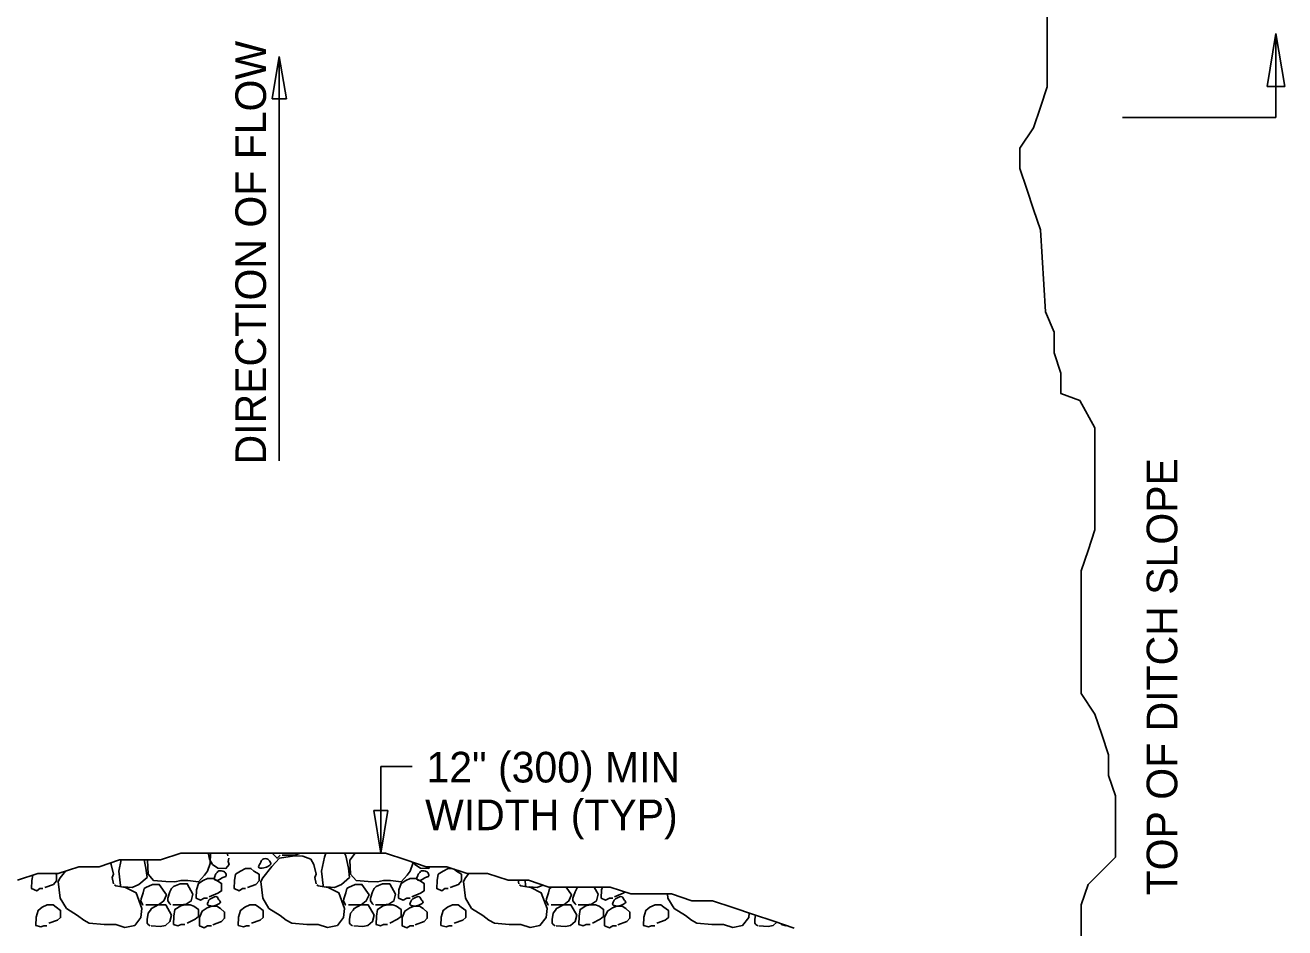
# Model space of a CAD drawing. Extents: x 1.3 to 16.4, y 0.2 to 9.7.
# Drawn here: x 4.397 to 8.097, y 2.755 to 5.405 of the extents above; entities that cross this region are included whole.
import ezdxf

# ---------------------------------------------------------------- set-up
doc = ezdxf.new("R2010")
doc.units = 0
for name, color, linetype in [('SD_P_Dimension Lines', 7, 'Continuous'), ('SD_P_Dimension Text', 7, 'Continuous'), ('SD_P_Prop Object Lines', 7, 'Continuous')]:
    doc.layers.add(name, color=color, linetype=linetype)

msp = doc.modelspace()

# ---------------------------------------------------------------- linework, layer by layer
at = {"layer": 'SD_P_Dimension Lines'}
for p, q in [((8.0711, 5.3807), (8.0451, 5.2247)), ((8.0711, 5.3807), (8.0711, 5.1337)), ((8.0971, 5.2247), (8.0711, 5.3807)), ((5.1434, 5.3132), (5.1224, 5.1882)), ((5.1434, 5.3132), (5.1434, 4.1252)), ((5.1644, 5.1882), (5.1434, 5.3132)), ((8.0451, 5.2247), (8.0971, 5.2247)), ((5.1224, 5.1882), (5.1644, 5.1882)), ((8.0711, 5.1337), (7.6201, 5.1337)), ((5.4417, 3.2281), (5.4417, 2.974)), ((5.4417, 3.2281), (5.5334, 3.2281)), ((5.4207, 3.0991), (5.4417, 2.974)), ((5.4627, 3.0991), (5.4207, 3.0991)), ((5.4417, 2.974), (5.4627, 3.0991))]:
    msp.add_line(p, q, dxfattribs=at)
at = {"layer": 'SD_P_Prop Object Lines'}
for points in [[(7.4393, 4.383), (7.4193, 4.4431), (7.4193, 4.5031), (7.3944, 4.5632), (7.3792, 4.8034), (7.3592, 4.8634), (7.3392, 4.9235), (7.3192, 4.9835), (7.3192, 5.0436), (7.3592, 5.1036), (7.3792, 5.1637), (7.3993, 5.2238), (7.3993, 5.2838), (7.3993, 5.3439), (7.3993, 5.4039), (7.3993, 5.464)], [(7.4993, 2.7016), (7.4993, 2.7616), (7.4993, 2.8217), (7.5194, 2.8817), (7.5594, 2.9218), (7.5994, 2.9618), (7.5994, 3.0218), (7.5994, 3.0819), (7.5994, 3.142), (7.5794, 3.202), (7.5794, 3.2621), (7.5594, 3.3221), (7.5394, 3.3822), (7.4993, 3.4422), (7.4993, 3.5023), (7.4993, 3.5623), (7.4993, 3.6224), (7.4993, 3.6824), (7.4993, 3.7425), (7.4993, 3.8025), (7.5194, 3.8626), (7.5394, 3.9226), (7.5394, 3.9827), (7.5394, 4.0427), (7.5394, 4.1028), (7.5394, 4.1628), (7.5394, 4.2229), (7.4945, 4.303), (7.4393, 4.323), (7.4393, 4.383)], [(4.374, 2.894), (4.4341, 2.914), (4.4941, 2.914), (4.5542, 2.934), (4.6142, 2.934), (4.6743, 2.954), (4.7343, 2.954), (4.7944, 2.954), (4.8544, 2.974), (4.9145, 2.974), (4.9745, 2.974), (5.0346, 2.974), (5.0946, 2.974), (5.1547, 2.974), (5.2147, 2.974), (5.2748, 2.974), (5.3349, 2.974), (5.3949, 2.974), (5.455, 2.974), (5.515, 2.954), (5.5751, 2.934), (5.6351, 2.934), (5.6952, 2.914), (5.7552, 2.914), (5.8153, 2.894), (5.8753, 2.894), (5.9354, 2.874), (5.9954, 2.874), (6.0555, 2.874), (6.1155, 2.874), (6.1756, 2.8539), (6.2356, 2.8539), (6.2957, 2.8539), (6.3557, 2.8339), (6.4158, 2.8339), (6.4758, 2.8139), (6.5359, 2.7939), (6.5959, 2.7739), (6.656, 2.7539)], [(4.8748, 2.8937), (4.9058, 2.8897), (4.9238, 2.9087), (4.9328, 2.9207), (4.9408, 2.9437), (4.9415, 2.974)], [(4.9371, 2.974), (4.9358, 2.9707), (4.9388, 2.9557), (4.9468, 2.9407), (4.9628, 2.9297), (4.9868, 2.9287), (4.9958, 2.9407), (4.9928, 2.9497), (4.9948, 2.9587)], [(4.9918, 2.9657), (4.9902, 2.974)], [(5.2519, 2.8837), (5.2479, 2.9027), (5.2519, 2.9117), (5.2449, 2.9407), (5.2359, 2.9557), (5.2129, 2.9647), (5.1879, 2.9657), (5.1439, 2.9587), (5.1219, 2.9347), (5.0949, 2.9017), (5.0889, 2.8907), (5.0949, 2.8417), (5.1129, 2.8117), (5.1459, 2.7907), (5.1639, 2.7767), (5.1799, 2.7677), (5.2239, 2.7647), (5.2579, 2.7647), (5.2849, 2.7557), (5.3139, 2.7617), (5.3319, 2.7847), (5.3349, 2.8117), (5.3179, 2.8577), (5.2869, 2.8727), (5.2579, 2.8777), (5.2539, 2.8807)], [(5.1223, 2.974), (5.1369, 2.9587), (5.1459, 2.9677)], [(5.1519, 2.9677), (5.1889, 2.9677), (5.2057, 2.974)], [(5.28, 2.974), (5.2759, 2.9617), (5.2669, 2.9207), (5.2719, 2.8787), (5.2729, 2.8747)], [(5.2819, 2.8747), (5.3059, 2.8727), (5.3259, 2.8817), (5.3499, 2.9027), (5.3469, 2.9297), (5.3389, 2.9657), (5.3349, 2.974)], [(5.3667, 2.974), (5.3509, 2.9527), (5.3529, 2.9117), (5.3689, 2.8937), (5.4049, 2.8907), (5.4319, 2.8897), (5.4499, 2.8937), (5.4699, 2.8937)], [(4.6568, 2.8837), (4.6528, 2.9027), (4.6568, 2.9117), (4.6498, 2.9407), (4.6472, 2.945)], [(4.6791, 2.954), (4.6718, 2.9207), (4.6768, 2.8787), (4.6778, 2.8747)], [(4.6868, 2.8747), (4.7108, 2.8727), (4.7308, 2.8817), (4.7548, 2.9027), (4.7518, 2.9297), (4.7464, 2.954)], [(4.7568, 2.954), (4.7558, 2.9527), (4.7578, 2.9117), (4.7738, 2.8937), (4.8098, 2.8907), (4.8368, 2.8897), (4.8548, 2.8937), (4.8748, 2.8937)], [(5.0499, 2.8727), (5.0749, 2.8817), (5.0839, 2.8927), (5.0839, 2.9117), (5.0689, 2.9207), (5.0599, 2.9287), (5.0439, 2.9287), (5.0299, 2.9207), (5.0149, 2.9117), (5.0119, 2.8937), (5.0109, 2.8697), (5.0259, 2.8627), (5.0349, 2.8697), (5.0439, 2.8697)], [(5.4699, 2.8937), (5.5009, 2.8897), (5.5189, 2.9087), (5.5279, 2.9207), (5.5359, 2.9437), (5.536, 2.947)], [(5.5391, 2.946), (5.5419, 2.9407), (5.5579, 2.9297), (5.5819, 2.9287), (5.5859, 2.934)], [(5.651, 2.9287), (5.6391, 2.9287), (5.6251, 2.9207), (5.6101, 2.9117), (5.6071, 2.8937), (5.6061, 2.8697), (5.6211, 2.8627), (5.6301, 2.8697), (5.6391, 2.8697)], [(5.6451, 2.8727), (5.6701, 2.8817), (5.6791, 2.8927), (5.6791, 2.9117), (5.6641, 2.9207), (5.6575, 2.9265)], [(4.4193, 2.9091), (4.4168, 2.8937), (4.4158, 2.8697), (4.4308, 2.8627), (4.4398, 2.8697), (4.4488, 2.8697)], [(4.4548, 2.8727), (4.4798, 2.8817), (4.4888, 2.8927), (4.4888, 2.9117), (4.485, 2.914)], [(4.5157, 2.9212), (4.4998, 2.9017), (4.4938, 2.8907), (4.4998, 2.8417), (4.5178, 2.8117), (4.5508, 2.7907), (4.5688, 2.7767), (4.5848, 2.7677), (4.6288, 2.7647), (4.6628, 2.7647), (4.6898, 2.7557), (4.7188, 2.7617), (4.7368, 2.7847), (4.7398, 2.8117), (4.7228, 2.8577), (4.6918, 2.8727), (4.6628, 2.8777), (4.6588, 2.8807)], [(4.9378, 2.8457), (4.9628, 2.8567), (4.9738, 2.8627), (4.9738, 2.8847), (4.9598, 2.8937), (4.9498, 2.8997), (4.9328, 2.8997), (4.9198, 2.8937), (4.9058, 2.8847), (4.8998, 2.8657), (4.8988, 2.8417), (4.9118, 2.8357), (4.9228, 2.8417), (4.9328, 2.8417)], [(5.5329, 2.8457), (5.5579, 2.8567), (5.5689, 2.8627), (5.5689, 2.8847), (5.5549, 2.8937), (5.5449, 2.8997), (5.5279, 2.8997), (5.5149, 2.8937), (5.5009, 2.8847), (5.4949, 2.8657), (5.4939, 2.8417), (5.5069, 2.8357), (5.5179, 2.8417), (5.5279, 2.8417)], [(5.7001, 2.914), (5.6901, 2.9017), (5.6841, 2.8907), (5.6901, 2.8417), (5.7081, 2.8117), (5.7411, 2.7907), (5.7591, 2.7767), (5.7751, 2.7677), (5.8191, 2.7647), (5.8531, 2.7647), (5.8801, 2.7557), (5.9091, 2.7617), (5.9271, 2.7847), (5.9301, 2.8117), (5.9131, 2.8577), (5.8821, 2.8727), (5.8531, 2.8777), (5.8491, 2.8807)], [(5.8471, 2.8837), (5.8449, 2.894)], [(5.8652, 2.894), (5.8671, 2.8787), (5.8681, 2.8747)], [(4.7518, 2.8217), (4.7758, 2.8217), (4.7888, 2.8217), (4.8038, 2.8337), (4.8118, 2.8517), (4.7908, 2.8817), (4.7818, 2.8817), (4.7708, 2.8817), (4.7518, 2.8727), (4.7468, 2.8697), (4.7438, 2.8577), (4.7378, 2.8397), (4.7368, 2.8327), (4.7428, 2.8217), (4.7438, 2.8217)], [(4.8308, 2.8217), (4.8538, 2.8217), (4.8698, 2.8237), (4.8848, 2.8337), (4.8898, 2.8537), (4.8728, 2.8837), (4.8608, 2.8837), (4.8518, 2.8837), (4.8328, 2.8757), (4.8268, 2.8697), (4.8218, 2.8597), (4.8158, 2.8417), (4.8158, 2.8337), (4.8218, 2.8247), (4.8248, 2.8217)], [(5.3469, 2.8217), (5.3709, 2.8217), (5.3839, 2.8217), (5.3989, 2.8337), (5.4069, 2.8517), (5.3859, 2.8817), (5.3769, 2.8817), (5.3659, 2.8817), (5.3469, 2.8727), (5.3419, 2.8697), (5.3389, 2.8577), (5.3329, 2.8397), (5.3319, 2.8327), (5.3379, 2.8217), (5.3389, 2.8217)], [(5.4259, 2.8217), (5.4489, 2.8217), (5.4649, 2.8237), (5.4799, 2.8337), (5.4849, 2.8537), (5.4679, 2.8837), (5.4559, 2.8837), (5.4469, 2.8837), (5.4279, 2.8757), (5.4219, 2.8697), (5.4169, 2.8597), (5.4109, 2.8417), (5.4109, 2.8337), (5.4169, 2.8247), (5.4199, 2.8217)], [(5.8771, 2.8747), (5.9011, 2.8727), (5.9173, 2.88)], [(5.9447, 2.874), (5.9421, 2.8727), (5.9371, 2.8697), (5.9341, 2.8577), (5.9281, 2.8397), (5.9271, 2.8327), (5.9331, 2.8217), (5.9341, 2.8217)], [(5.9421, 2.8217), (5.9661, 2.8217), (5.9791, 2.8217), (5.9941, 2.8337), (6.0021, 2.8517), (5.9865, 2.874)], [(6.0213, 2.874), (6.0171, 2.8697), (6.0121, 2.8597), (6.0061, 2.8417), (6.0061, 2.8337), (6.0121, 2.8247), (6.0151, 2.8217)], [(6.0211, 2.8217), (6.0441, 2.8217), (6.0601, 2.8237), (6.0751, 2.8337), (6.0801, 2.8537), (6.0686, 2.874)], [(6.0927, 2.874), (6.0901, 2.8657), (6.0891, 2.8417), (6.1021, 2.8357), (6.1131, 2.8417), (6.1231, 2.8417)], [(6.1281, 2.8457), (6.1531, 2.8567), (6.1585, 2.8596)], [(6.2837, 2.8539), (6.2852, 2.8417), (6.3032, 2.8117), (6.3362, 2.7907), (6.3542, 2.7767), (6.3702, 2.7677), (6.4142, 2.7647), (6.4482, 2.7647), (6.4752, 2.7557), (6.5042, 2.7617), (6.5222, 2.7847), (6.5237, 2.798)], [(4.4668, 2.7677), (4.4918, 2.7767), (4.5008, 2.7847), (4.5008, 2.8057), (4.4878, 2.8147), (4.4788, 2.8217), (4.4618, 2.8217), (4.4468, 2.8147), (4.4348, 2.8057), (4.4288, 2.7857), (4.4278, 2.7617), (4.4428, 2.7577), (4.4518, 2.7607), (4.4608, 2.7607)], [(4.7668, 2.7607), (4.7938, 2.7587), (4.8088, 2.7617), (4.8218, 2.7727), (4.8268, 2.7917), (4.8098, 2.8217), (4.7978, 2.8217), (4.7878, 2.8217), (4.7678, 2.8117), (4.7648, 2.8067), (4.7578, 2.7977), (4.7548, 2.7787), (4.7548, 2.7677), (4.7578, 2.7647), (4.7638, 2.7607)], [(4.8728, 2.7677), (4.8958, 2.7797), (4.9058, 2.7877), (4.9058, 2.8087), (4.8928, 2.8177), (4.8818, 2.8217), (4.8658, 2.8217), (4.8538, 2.8187), (4.8368, 2.8087), (4.8338, 2.7887), (4.8328, 2.7647), (4.8458, 2.7607), (4.8548, 2.7647), (4.8658, 2.7647)], [(4.9478, 2.7637), (4.9738, 2.7727), (4.9828, 2.7827), (4.9828, 2.8007), (4.9708, 2.8117), (4.9598, 2.8177), (4.9448, 2.8177), (4.9318, 2.8127), (4.9168, 2.8037), (4.9088, 2.7847), (4.9088, 2.7607), (4.9228, 2.7547), (4.9328, 2.7607), (4.9438, 2.7607)], [(5.0619, 2.7677), (5.0869, 2.7767), (5.0959, 2.7847), (5.0959, 2.8057), (5.0829, 2.8147), (5.0739, 2.8217), (5.0569, 2.8217), (5.0419, 2.8147), (5.0299, 2.8057), (5.0239, 2.7857), (5.0229, 2.7617), (5.0379, 2.7577), (5.0469, 2.7607), (5.0559, 2.7607)], [(5.3619, 2.7607), (5.3889, 2.7587), (5.4039, 2.7617), (5.4169, 2.7727), (5.4219, 2.7917), (5.4049, 2.8217), (5.3929, 2.8217), (5.3829, 2.8217), (5.3629, 2.8117), (5.3599, 2.8067), (5.3529, 2.7977), (5.3499, 2.7787), (5.3499, 2.7677), (5.3529, 2.7647), (5.3589, 2.7607)], [(5.4679, 2.7677), (5.4909, 2.7797), (5.5009, 2.7877), (5.5009, 2.8087), (5.4879, 2.8177), (5.4769, 2.8217), (5.4609, 2.8217), (5.4489, 2.8187), (5.4319, 2.8087), (5.4289, 2.7887), (5.4279, 2.7647), (5.4409, 2.7607), (5.4499, 2.7647), (5.4609, 2.7647)], [(5.5429, 2.7637), (5.5689, 2.7727), (5.5779, 2.7827), (5.5779, 2.8007), (5.5659, 2.8117), (5.5549, 2.8177), (5.5399, 2.8177), (5.5269, 2.8127), (5.5119, 2.8037), (5.5039, 2.7847), (5.5039, 2.7607), (5.5179, 2.7547), (5.5279, 2.7607), (5.5389, 2.7607)], [(5.6571, 2.7677), (5.6821, 2.7767), (5.6911, 2.7847), (5.6911, 2.8057), (5.6781, 2.8147), (5.6691, 2.8217), (5.6521, 2.8217), (5.6371, 2.8147), (5.6251, 2.8057), (5.6191, 2.7857), (5.6181, 2.7617), (5.6331, 2.7577), (5.6421, 2.7607), (5.6511, 2.7607)], [(5.9571, 2.7607), (5.9841, 2.7587), (5.9991, 2.7617), (6.0121, 2.7727), (6.0171, 2.7917), (6.0001, 2.8217), (5.9881, 2.8217), (5.9781, 2.8217), (5.9581, 2.8117), (5.9551, 2.8067), (5.9481, 2.7977), (5.9451, 2.7787), (5.9451, 2.7677), (5.9481, 2.7647), (5.9541, 2.7607)], [(6.0631, 2.7677), (6.0861, 2.7797), (6.0961, 2.7877), (6.0961, 2.8087), (6.0831, 2.8177), (6.0721, 2.8217), (6.0561, 2.8217), (6.0441, 2.8187), (6.0271, 2.8087), (6.0241, 2.7887), (6.0231, 2.7647), (6.0361, 2.7607), (6.0451, 2.7647), (6.0561, 2.7647)], [(6.1381, 2.7637), (6.1641, 2.7727), (6.1731, 2.7827), (6.1731, 2.8007), (6.1611, 2.8117), (6.1501, 2.8177), (6.1351, 2.8177), (6.1221, 2.8127), (6.1071, 2.8037), (6.0991, 2.7847), (6.0991, 2.7607), (6.1131, 2.7547), (6.1231, 2.7607), (6.1341, 2.7607)], [(6.2522, 2.7677), (6.2772, 2.7767), (6.2862, 2.7847), (6.2862, 2.8057), (6.2732, 2.8147), (6.2642, 2.8217), (6.2472, 2.8217), (6.2322, 2.8147), (6.2202, 2.8057), (6.2142, 2.7857), (6.2132, 2.7617), (6.2282, 2.7577), (6.2372, 2.7607), (6.2462, 2.7607)], [(6.5423, 2.7918), (6.5402, 2.7787), (6.5402, 2.7677), (6.5432, 2.7647), (6.5492, 2.7607)], [(6.5522, 2.7607), (6.5792, 2.7587), (6.5942, 2.7617), (6.605, 2.7708)], [(6.6183, 2.7664), (6.6182, 2.7647), (6.6312, 2.7607), (6.633, 2.7615)]]:
    msp.add_lwpolyline(points, dxfattribs=at)
for points in [[(5.0869, 2.9437), (5.0889, 2.9477), (5.0949, 2.9557), (5.1099, 2.9557), (5.1159, 2.9497), (5.1189, 2.9437), (5.1099, 2.9347), (5.0929, 2.9297), (5.0829, 2.9317), (5.0869, 2.9437)], [(4.9528, 2.9077), (4.9588, 2.9147), (4.9628, 2.9197), (4.9778, 2.9207), (4.9858, 2.9147), (4.9868, 2.9057), (4.9778, 2.9027), (4.9618, 2.8937), (4.9528, 2.8967), (4.9558, 2.9087)], [(5.5479, 2.9077), (5.5539, 2.9147), (5.5579, 2.9197), (5.5729, 2.9207), (5.5809, 2.9147), (5.5819, 2.9057), (5.5729, 2.9027), (5.5569, 2.8937), (5.5479, 2.8967), (5.5509, 2.9087)], [(4.9358, 2.8337), (4.9378, 2.8367), (4.9448, 2.8417), (4.9598, 2.8457), (4.9658, 2.8367), (4.9708, 2.8307), (4.9598, 2.8217), (4.9418, 2.8187), (4.9328, 2.8217), (4.9358, 2.8337)], [(5.5309, 2.8337), (5.5329, 2.8367), (5.5399, 2.8417), (5.5549, 2.8457), (5.5609, 2.8367), (5.5659, 2.8307), (5.5549, 2.8217), (5.5369, 2.8187), (5.5279, 2.8217), (5.5309, 2.8337)], [(6.1261, 2.8337), (6.1281, 2.8367), (6.1351, 2.8417), (6.1501, 2.8457), (6.1561, 2.8367), (6.1611, 2.8307), (6.1501, 2.8217), (6.1321, 2.8187), (6.1231, 2.8217), (6.1261, 2.8337)]]:
    msp.add_spline(points, degree=3, dxfattribs=at)

# ---------------------------------------------------------------- texts
at = {"layer": 'SD_P_Dimension Text'}
for s, p in [('DIRECTION OF FLOW', (5.1044, 4.115)), ('TOP OF DITCH SLOPE', (7.7813, 2.8497))]:
    msp.add_text(s, height=0.09, rotation=90, dxfattribs=at).set_placement(p)
for s, p in [('12" (300) MIN', (5.5758, 3.1812)), ('WIDTH (TYP)', (5.5717, 3.0412))]:
    msp.add_text(s, height=0.09, dxfattribs=at).set_placement(p)

doc.saveas('drawing.dxf')
